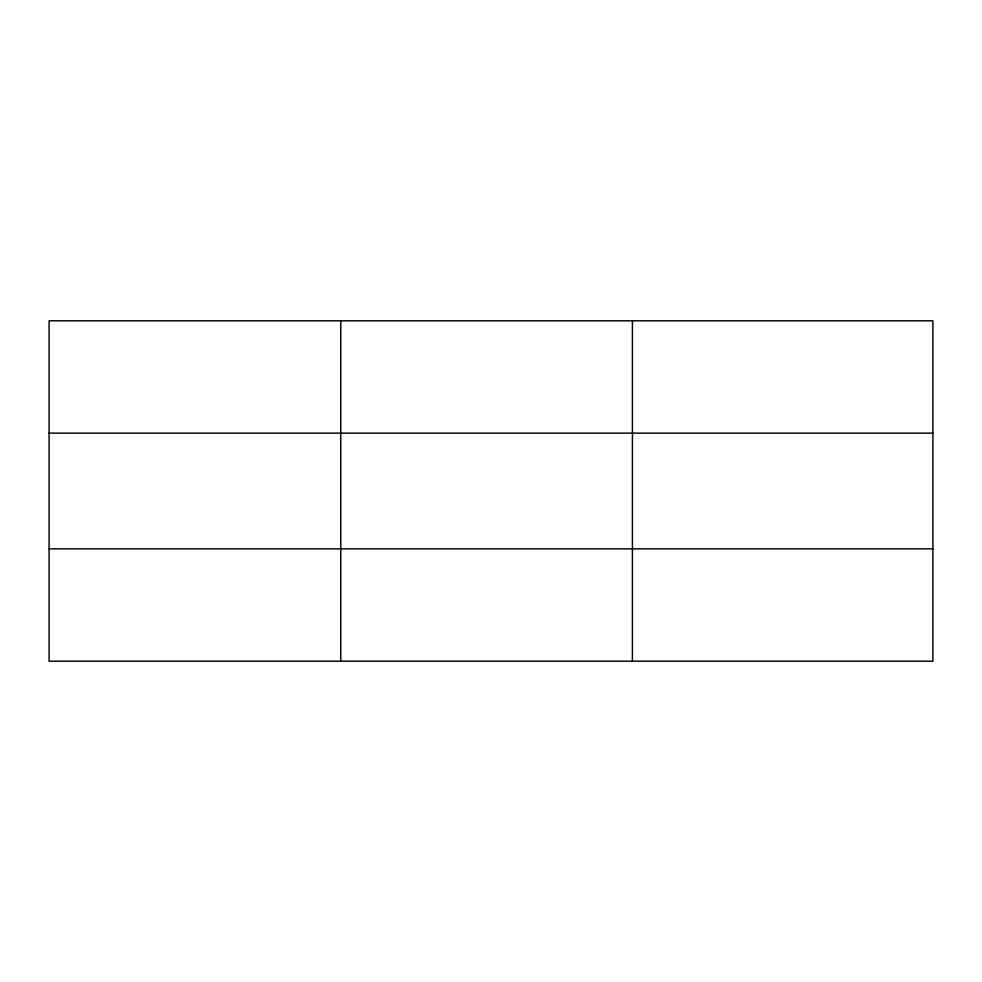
<?xml version="1.0" encoding="UTF-8"?>
<svg xmlns="http://www.w3.org/2000/svg" width="982" height="982" viewBox="0 0 982 982"><rect width="100%" height="100%" fill="white"/><g stroke="black" fill="none" stroke-linecap="round" stroke-linejoin="round"><path stroke-width="1.47" d="M340.754 661.193L340.754 320.807M632.408 661.193L632.408 320.807M932.9 548.864L932.9 661.193L49.1 661.193L49.1 320.807L932.9 320.807L932.9 548.864L49.1 548.864M49.1 433.136L932.9 433.136"/></g></svg>
